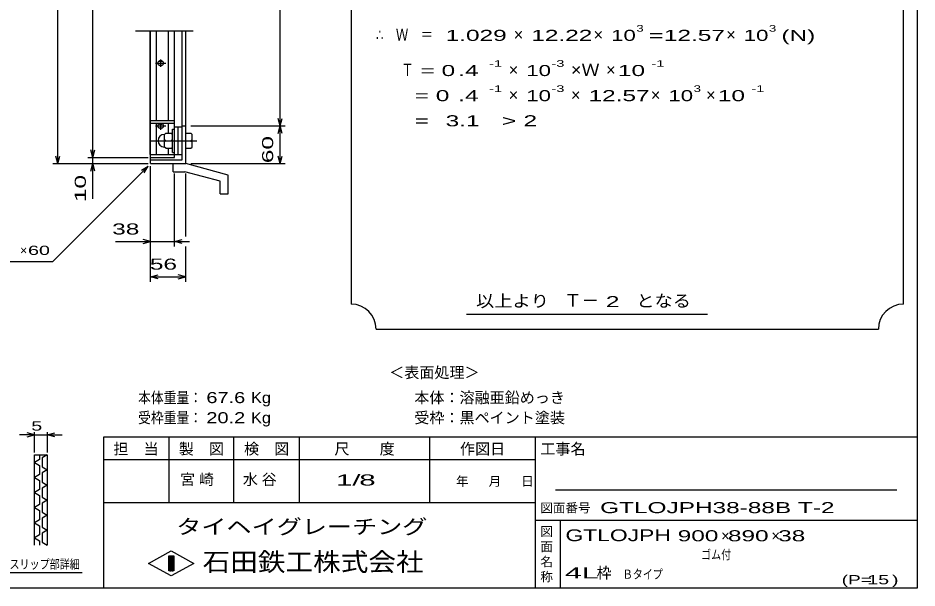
# Model space of a CAD drawing. Units: millimetres, scale not verified. Extents: x -1456 to 1385, y -1026 to 843.
# Drawn here: x -47 to 1385, y -917 to -10 of the extents above; entities that cross this region are included whole.
import ezdxf
from ezdxf.enums import TextEntityAlignment as Align

# ---------------------------------------------------------------- set-up
doc = ezdxf.new("R2010")
doc.units = ezdxf.units.MM
doc.header["$LTSCALE"] = 8
doc.linetypes.add('CHAIN', pattern=[18.5, 12, -1.5, 3.5, -1.5])
for name, color, linetype, lineweight in [('0_2', 150, 'Continuous', 25), ('16', 3, 'Continuous', 25), ('19', 6, 'Continuous', 25), ('22', 4, 'Continuous', 25), ('24', 2, 'Continuous', 25), ('32', 4, 'Continuous', 25)]:
    doc.layers.add(name, color=color, linetype=linetype, lineweight=lineweight)
doc.styles.add('ベクトル', font='')
doc.styles.get('ベクトル').set_extended_font_data('ベクトル')

msp = doc.modelspace()

# ---------------------------------------------------------------- linework, layer by layer
at = {"layer": '0_2'}
for p, q in [((1384.8, 842.8), (1384.8, -917.2)), ((1384.8, -677.2), (88.8, -677.2)), ((88.8, -677.2), (88.8, -917.2)), ((192.8, -677.2), (192.8, -781.2)), ((296.8, -781.2), (296.8, -677.2)), ((400.8, -677.2), (400.8, -781.2)), ((608.8, -781.2), (608.8, -677.2)), ((776.8, -677.2), (776.8, -917.2)), ((776.8, -713.2), (88.8, -713.2)), ((1352.8, -761.2), (808.8, -761.2)), ((88.8, -781.2), (776.8, -781.2)), ((776.8, -809.2), (1384.8, -809.2)), ((816.8, -917.2), (816.8, -809.2)), ((160.8, -878), (196.8, -858)), ((196.8, -858), (232.8, -878)), ((192.8, -866), (200.8, -866)), ((192.8, -890), (192.8, -866)), ((192.8, -866), (194.4, -866)), ((194.4, -866), (194.4, -890)), ((196, -890), (196, -866)), ((196, -866), (197.6, -866)), ((197.6, -866), (197.6, -890)), ((199.2, -890), (199.2, -866)), ((199.2, -866), (200.8, -866)), ((200.8, -866), (200.8, -890)), ((200.8, -866), (200.8, -890)), ((196.8, -898), (160.8, -878)), ((232.8, -878), (196.8, -898)), ((200.8, -890), (192.8, -890)), ((194.4, -890), (196, -890)), ((197.6, -890), (199.2, -890)), ((1384.8, -917.2), (-1383.2, -917.2))]:
    msp.add_line(p, q, dxfattribs=at)
at = {"layer": '16'}
for p, q in [((232, -30.5), (140, -30.5)), ((163.3, -227), (163.3, -30.5)), ((164, -227), (164, -30.5)), ((173.5, -172.5), (173.5, -30.5)), ((192.5, -172.5), (192.5, -30.5)), ((202, -227), (202, -30.5)), ((172, -81.5), (188, -81.5)), ((178, -78.5), (182, -78.5)), ((178, -84.5), (182, -84.5)), ((180, -87.5), (180, -75.5)), ((164, -177), (164, -172.5)), ((164, -172.5), (202, -172.5)), ((164, -177), (202, -177)), ((172, -181.5), (188, -181.5)), ((173.5, -227), (173.5, -177)), ((178, -178.5), (182, -178.5)), ((178, -184.5), (182, -184.5)), ((180, -187.5), (180, -177)), ((192.5, -192), (192.5, -177)), ((202, -177), (202, -172.5)), ((202, -183), (208, -183)), ((208, -227), (208, -183)), ((208, -183), (214, -183)), ((214, -227), (214, -183)), ((188, -193), (186, -195)), ((186, -215), (186, -195)), ((188, -193), (197, -193)), ((199, -195), (197, -193)), ((199, -223.5), (199, -186.5)), ((199, -186.5), (202, -186.5)), ((202, -223.5), (202, -186.5)), ((188, -205), (186, -203)), ((188, -205), (186, -207)), ((188, -205), (197, -205)), ((197, -205), (199, -203)), ((199, -207), (197, -205)), ((163.3, -227), (164, -227)), ((164, -227), (202, -227)), ((164, -231.5), (164, -227)), ((164, -227), (202, -227)), ((188, -217), (186, -215)), ((188, -217), (197, -217)), ((192.5, -227), (192.5, -218)), ((197, -217), (199, -215)), ((199, -223.5), (202, -223.5)), ((202, -231.5), (202, -227)), ((202, -227), (208, -227)), ((208, -227), (214, -227)), ((164, -231.5), (202, -231.5))]:
    msp.add_line(p, q, dxfattribs=at)
at = {"layer": '16', "linetype": 'CHAIN'}
msp.add_line((162.4, -205), (237.4, -205), dxfattribs=at)
at = {"layer": '16'}
for centre, radius, start, end in [((178, -81.5), 3, 90, 270), ((180, -81.5), 4, 46.6, 133.4), ((180, -81.5), 4, 226.6, 313.4), ((182, -81.5), 3, 270, 90), ((178, -181.5), 3, 90, 270), ((180, -181.5), 4, 46.6, 133.4), ((180, -181.5), 4, 226.6, 313.4), ((182, -181.5), 3, 270, 90), ((186, -205), 10, 90, 270)]:
    msp.add_arc(centre, radius, start, end, dxfattribs=at)
at = {"layer": '19'}
for p, q in [((214, -235.5), (214, -30.5)), ((220, -241.5), (220, -30.5)), ((214, -181.5), (220, -181.5)), ((220, -193), (228, -193)), ((220, -217), (220, -193)), ((228, -193), (230, -195)), ((230, -215), (230, -195)), ((220, -205), (228, -205)), ((228, -205), (230, -203)), ((228, -205), (230, -207)), ((220, -217), (228, -217)), ((228, -217), (230, -215)), ((164, -241.5), (164, -231.5)), ((164, -235.5), (214, -235.5)), ((164, -241.5), (220, -241.5)), ((200, -241.5), (220, -241.5)), ((200, -254.5), (200, -241.5)), ((287.6, -259.6), (220, -241.5)), ((200, -254.5), (218.3, -254.5)), ((274.6, -269.6), (218.3, -254.5)), ((274.6, -289.6), (274.6, -269.6)), ((287.6, -289.6), (287.6, -259.6)), ((274.6, -289.6), (287.6, -289.6))]:
    msp.add_line(p, q, dxfattribs=at)
at = {"layer": '22'}
for p, q in [((16, -241.5), (16, 478.5)), ((72, -231.5), (72, 468.5)), ((370.4, -181.5), (370.4, 418.5)), ((370.4, -181.5), (367.2, -169.5)), ((370.4, -181.5), (373.6, -169.5)), ((228, -181.5), (378.4, -181.5)), ((367.2, -193.5), (370.4, -181.5)), ((373.6, -193.5), (370.4, -181.5)), ((370.4, -241.5), (370.4, -181.5)), ((72, -231.5), (68.8, -219.5)), ((72, -231.5), (75.2, -219.5)), ((8, -241.5), (160, -241.5)), ((16, -241.5), (12.8, -229.5)), ((16, -241.5), (19.2, -229.5)), ((64, -231.5), (160, -231.5)), ((64, -241.5), (160, -241.5)), ((68.8, -253.5), (72, -241.5)), ((72, -241.5), (72, -231.5)), ((75.2, -253.5), (72, -241.5)), ((72, -297.5), (72, -241.5)), ((228, -241.5), (378.4, -241.5)), ((370.4, -241.5), (367.2, -229.5)), ((370.4, -241.5), (373.6, -229.5)), ((8, -397.5), (160, -245.5)), ((149.6, -251.9), (160, -245.5)), ((153.6, -255.9), (160, -245.5)), ((164, -373.5), (164, -245.5)), ((164, -429.5), (164, -245.5)), ((202, -373.5), (202, -256.9)), ((220, -357.5), (220, -256.9)), ((108, -365.5), (164, -365.5)), ((164, -365.5), (152, -362.3)), ((152, -368.7), (164, -365.5)), ((164, -365.5), (202, -365.5)), ((202, -365.5), (214, -362.3)), ((214, -368.7), (202, -365.5)), ((202, -365.5), (226, -365.5)), ((220, -429.5), (220, -373.5)), ((-152, -397.5), (8, -397.5)), ((164, -421.5), (176, -418.3)), ((176, -424.7), (164, -421.5)), ((164, -421.5), (220, -421.5)), ((220, -421.5), (208, -418.3)), ((208, -424.7), (220, -421.5))]:
    msp.add_line(p, q, dxfattribs=at)
at = {"layer": '24', "color": 4}
for p, q in [((483.2, 774.8), (483.2, -465.2)), ((1363.2, -465.2), (1363.2, 774.8)), ((667.2, -481.2), (1051.2, -481.2)), ((523.2, -505.2), (1323.2, -505.2))]:
    msp.add_line(p, q, dxfattribs=at)
for centre, start, end in [((483.2, -505.2), 0, 90), ((1363.2, -505.2), 90, 180)]:
    msp.add_arc(centre, 40, start, end, dxfattribs=at)
at = {"layer": '32'}
for p, q in [((-20.8, -673.2), (-32.8, -670)), ((-20.8, -701.2), (-20.8, -669.2)), ((-0.8, -669.2), (-0.8, -701.2)), ((-0.8, -673.2), (11.2, -670)), ((-20.8, -673.2), (-44.8, -673.2)), ((-32.8, -676.4), (-20.8, -673.2)), ((-20.8, -673.2), (-0.8, -673.2)), ((11.2, -676.4), (-0.8, -673.2)), ((-0.8, -673.2), (23.2, -673.2)), ((-20.8, -705.2), (-0.8, -705.2)), ((-20.8, -849.2), (-20.8, -705.2)), ((-12.8, -712.4), (-20.8, -717.2)), ((-12.8, -705.2), (-12.8, -712.4)), ((-0.8, -705.2), (-8.8, -710)), ((-8.8, -710), (-8.8, -724.4)), ((-0.8, -705.2), (-0.8, -849.2)), ((-20.8, -717.2), (-12.8, -722)), ((-12.8, -722), (-12.8, -736.4)), ((-8.8, -724.4), (-0.8, -729.2)), ((-0.8, -729.2), (-8.8, -734)), ((-12.8, -736.4), (-20.8, -741.2)), ((-20.8, -741.2), (-12.8, -746)), ((-8.8, -734), (-8.8, -748.4)), ((-12.8, -746), (-12.8, -760.4)), ((-8.8, -748.4), (-0.8, -753.2)), ((-0.8, -753.2), (-8.8, -758)), ((-8.8, -758), (-8.8, -772.4)), ((-12.8, -760.4), (-20.8, -765.2)), ((-20.8, -765.2), (-12.8, -770)), ((-12.8, -770), (-12.8, -784.4)), ((-8.8, -772.4), (-0.8, -777.2)), ((-12.8, -784.4), (-20.8, -789.2)), ((-0.8, -777.2), (-8.8, -782)), ((-8.8, -782), (-8.8, -796.4)), ((-20.8, -789.2), (-12.8, -794)), ((-12.8, -794), (-12.8, -808.4)), ((-8.8, -796.4), (-0.8, -801.2)), ((-0.8, -801.2), (-8.8, -806)), ((-12.8, -808.4), (-20.8, -813.2)), ((-20.8, -813.2), (-12.8, -818)), ((-8.8, -806), (-8.8, -820.4)), ((-12.8, -818), (-12.8, -832.4)), ((-8.8, -820.4), (-0.8, -825.2)), ((-0.8, -825.2), (-8.8, -830)), ((-8.8, -830), (-8.8, -844.4)), ((-12.8, -832.4), (-20.8, -837.2)), ((-20.8, -837.2), (-12.8, -842)), ((-12.8, -842), (-12.8, -849.2)), ((-8.8, -844.4), (-0.8, -849.2)), ((55.2, -893.2), (-148.8, -893.2))]:
    msp.add_line(p, q, dxfattribs=at)

# ---------------------------------------------------------------- texts
at = {"layer": '0_2', "style": 'ベクトル'}
for s, height, p in [('担\u3000当', 17.6, (104.8, -695.6)), ('製\u3000図', 17.6, (208.8, -695.6)), ('検\u3000図', 17.6, (312.8, -695.6)), ('尺\u3000\u3000度', 17.6, (456.8, -695.6)), ('作図日', 17.6, (656.8, -695.6)), ('工事名', 17.6, (784.8, -695.6)), ('年', 14.7, (650.4, -747.2)), ('月', 14.7, (702.4, -747.2)), ('日', 14.7, (754.4, -747.2)), ('図面番号', 14.66, (784.8, -789.6)), ('図', 14.7, (784.8, -827.2)), ('面', 14.7, (784.8, -851.2)), ('名', 14.7, (784.8, -875.2)), ('称', 14.7, (784.8, -899.2))]:
    msp.add_text(s, height=height, dxfattribs=at).set_placement(p, align=Align.MIDDLE_LEFT)
at = {"layer": '0_2', "color": 222, "style": 'ベクトル'}
for s, height, width, p in [('タイヘイグレーチング', 23.46, 1.25, (204.8, -819.6)), ('石田鉄工株式会社', 29.33, 1.1, (246.8, -875.6))]:
    msp.add_text(s, height=height, dxfattribs=dict(at, width=width)).set_placement(p, align=Align.MIDDLE_LEFT)
at = {"layer": '22', "color": 2, "style": 'ベクトル', "width": 1.65}
for s, p in [(' 60 ', (350.4, -251.5)), (' 10 ', (52, -313.5))]:
    msp.add_text(s, height=17.6, rotation=90, dxfattribs=at).set_placement(p, align=Align.MIDDLE_LEFT)
at = {"layer": '22', "color": 2, "style": 'ベクトル'}
for s, height, width, p in [(' 38 ', 17.6, 1.65, (92, -345.5)), (' 60 ', 14.66, 1.6, (-40, -379.5)), (' 56 ', 17.6, 1.65, (152, -401.5)), ('本体重量：', 17.6, 0.85, (144, -614)), (' 67.6', 17.6, 1.35, (244, -614)), ('Kg', 17.6, 1.1, (324, -614)), ('受枠重量：', 17.6, 0.85, (144, -646)), (' 20.2', 17.6, 1.35, (244, -646)), ('Kg', 17.6, 1.1, (324, -646)), ('1/', 17.6, 2, (459.2, -745.2)), (' 8 ', 17.6, 2, (483.2, -745.2)), ('GTLOJPH38-88B T-2             ', 17.6, 1.65, (880, -789.2)), ('GTLOJPH', 18.77, 1.45, (824.8, -833.2)), (' 900 ', 17.6, 1.65, (992.8, -834)), (' 890 ', 17.6, 1.65, (1072.8, -834)), (' 38 ', 17.6, 1.65, (1152.8, -834)), ('ゴム付', 14.66, 0.8, (1040.8, -864)), ('4L', 17.6, 2.05, (824, -893.2)), ('Ｂタイプ', 14.66, 0.8, (916, -895.2)), ('(P=', 14.66, 1.55, (1264.8, -904)), (' 15 ', 14.66, 1.6, (1296.8, -904)), (')', 14.7, 1.6, (1344.8, -904))]:
    msp.add_text(s, height=height, dxfattribs=dict(at, width=width)).set_placement(p, align=Align.MIDDLE_LEFT)
for s, height, p in [('×', 14.7, (-44, -379.5)), ('＜表面処理＞', 17.6, (544, -574)), ('本体：', 17.6, (584, -614)), ('溶融亜鉛めっき', 17.6, (656, -614)), ('受枠：', 17.6, (584, -646)), ('黒ペイント塗装', 17.6, (656, -646)), ('×', 17.6, (1072.8, -834)), ('×', 17.6, (1152.8, -834)), ('枠', 17.6, (874.4, -893.2))]:
    msp.add_text(s, height=height, dxfattribs=at).set_placement(p, align=Align.MIDDLE_LEFT)
at = {"layer": '22', "color": 2, "char_height": 17.6, "attachment_point": 4, "style": 'ベクトル'}
for s, insert in [('\\T1.25;宮崎\u3000', (210.8, -745.2)), ('\\T1.25;水谷\u3000', (310.8, -745.2))]:
    msp.add_mtext(s, dxfattribs=dict(at, insert=insert))
at = {"layer": '24', "style": 'ベクトル'}
for s, height, width, p in [('∴\u3000Ｗ\u3000＝', 19.35, 0.75, (523.2, -36)), (' 1.029', 17.6, 1.65, (623.2, -37.2)), ('12.22', 17.6, 1.65, (770.4, -37.2)), ('10', 17.6, 1.5, (897.6, -37.2)), ('3', 10.6, 1.5, (937.6, -26)), ('12.57', 17.6, 1.65, (981.6, -37.2)), ('10', 17.6, 1.5, (1108.8, -37.2)), ('3', 10.6, 1.5, (1148.8, -26)), ('(N)', 17.6, 1.65, (1168.8, -37.2)), ('=', 17.6, 1.7, (957.6, -37.2)), ('Ｔ', 19.4, 0.75, (563.2, -92)), (' = 0', 17.6, 1.65, (583.2, -93.2)), (' .4 ', 17.6, 1.65, (643.2, -93.2)), ('-1', 10.56, 1.65, (703.2, -82)), ('10', 17.6, 1.5, (762.4, -93.2)), ('-3', 10.56, 1.65, (802.4, -82)), ('×Ｗ', 19.35, 1.1, (833.6, -92)), (' 10 ', 17.6, 1.65, (897.6, -93.2)), ('-1', 10.56, 1.65, (961.6, -82)), ('  = 0', 17.6, 1.65, (563.2, -133.2)), (' .4 ', 17.6, 1.65, (643.2, -133.2)), ('-1', 10.56, 1.65, (703.2, -122)), ('10', 17.6, 1.5, (762.4, -133.2)), ('-3', 10.56, 1.65, (802.4, -122)), ('12.57', 17.6, 1.65, (861.6, -133.2)), ('10', 17.6, 1.5, (988.8, -133.2)), ('3', 10.6, 1.5, (1028.8, -122)), (' 10 ', 17.6, 1.65, (1056.8, -133.2)), ('-1', 10.56, 1.65, (1120.8, -122)), ('  =', 17.6, 1.65, (563.2, -173.2)), (' 3.1', 17.6, 1.65, (623.2, -173.2)), ('>', 17.6, 1.7, (723.2, -173.2)), (' 2 ', 17.6, 1.65, (747.2, -173.2)), ('以上より\u3000', 19.35, 1.1, (682.4, -460)), (' 2 ', 17.6, 1.65, (878.4, -461.2)), ('となる', 19.35, 1.1, (937.6, -460))]:
    msp.add_text(s, height=height, dxfattribs=dict(at, width=width)).set_placement(p, align=Align.MIDDLE_LEFT)
for s, height, p in [('×', 19.4, (742.4, -36)), ('×', 19.4, (869.6, -36)), ('×', 19.4, (1080.8, -36)), ('×', 19.4, (734.4, -92)), ('×', 19.4, (889.6, -92)), ('×', 19.4, (734.4, -132)), ('×', 19.4, (833.6, -132)), ('×', 19.4, (960.8, -132)), ('×', 19.4, (1048.8, -132)), ('Ｔ－', 20.53, (822.4, -459.2))]:
    msp.add_text(s, height=height, dxfattribs=at).set_placement(p, align=Align.MIDDLE_LEFT)
at = {"layer": '32', "color": 2, "style": 'ベクトル'}
for s, width, p in [(' 5 ', 1.6, (-34.8, -659.2)), ('主部材ノンスリップ部詳細', 0.8, (-140.8, -879.2))]:
    msp.add_text(s, height=14.66, dxfattribs=dict(at, width=width)).set_placement(p, align=Align.MIDDLE_LEFT)

doc.saveas('drawing.dxf')
